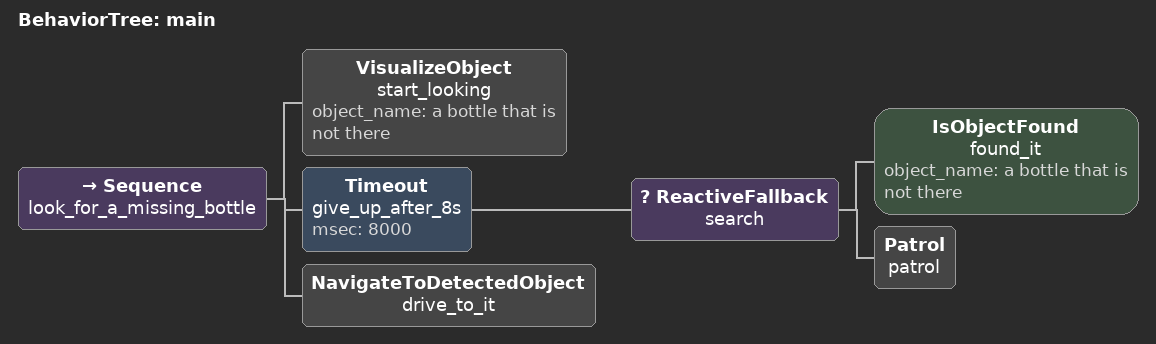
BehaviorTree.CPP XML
<?xml version="1.0"?>
<!-- Runtime failure: the camera never reports the object, so the search times out and
     the tree fails. This is what an unfindable object looks like to the LLM. -->
<root BTCPP_format="4" main_tree_to_execute="main">
  <BehaviorTree ID="main">
    <Sequence name="look_for_a_missing_bottle">
      <VisualizeObject name="start_looking" object_name="a bottle that is not there"/>
      <Timeout name="give_up_after_8s" msec="8000">
        <ReactiveFallback name="search">
          <IsObjectFound name="found_it" object_name="a bottle that is not there"/>
          <Patrol name="patrol"/>
        </ReactiveFallback>
      </Timeout>
      <NavigateToDetectedObject name="drive_to_it"/>
    </Sequence>
  </BehaviorTree>
</root>
